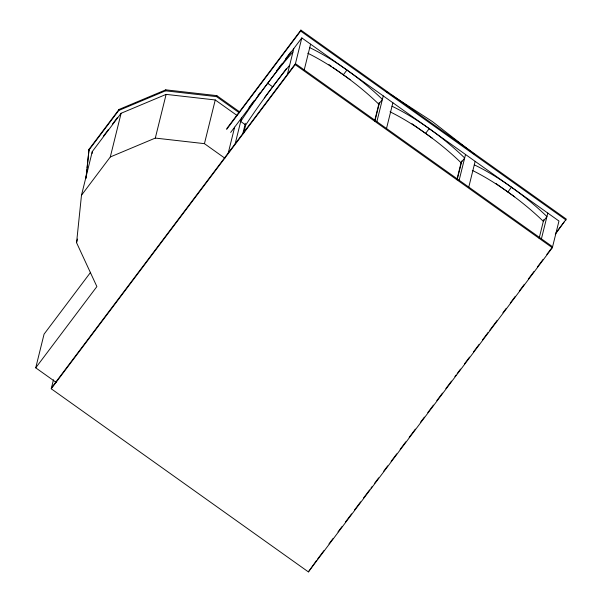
<?xml version="1.0" encoding="UTF-8"?>
<svg xmlns="http://www.w3.org/2000/svg" width="602" height="602" viewBox="0 0 602 602"><rect width="100%" height="100%" fill="white"/><g stroke="black" fill="none" stroke-linecap="round" stroke-linejoin="round"><path stroke-width="0.9" d="M56.159 382.375L35.729 367.83L96.884 286.575L76.567 242.696L81.481 195.259L92.294 151.561L121.115 113.266L166.122 94.379L215.253 99.962L237.196 115.584M85.935 178.132L89.066 149.243L119.008 109.459L165.768 89.841L216.81 95.635L239.536 111.821M86.086 178.072L86.951 169.704M87.139 167.845L89.066 149.243M92.098 153.42L92.294 151.561M35.729 367.83L44.066 334.148L90.631 272.277M76.567 242.696L77.47 239.054M88.825 150.237L118.767 110.452L119.008 109.459M230.656 132.455L301.813 37.911L558.965 221.032L552.35 247.738L308.39 571.9L51.245 388.779L53.458 379.824M81.481 195.259L110.301 156.964L121.115 113.266M118.767 110.452L165.52 90.827L165.768 89.841M110.301 156.964L155.308 138.076L166.122 94.379M224.87 158.206L204.439 143.66L215.253 99.962M239.287 112.807L216.57 96.629L216.81 95.635M228.286 152.893L234.652 127.15M235.201 143.697L241.575 117.954M242.696 134.148L245.383 123.297M243.735 133.019L245.714 125.013A81.864 8.353 -54.5 0 1 289.675 65.234M287.417 74.317L293.791 48.574M226.6 129.453L300.654 31.056L300.895 30.1L566.271 219.075L555.292 234.306M51.245 388.779L295.206 64.625L301.813 37.911M304.228 69.915L310.602 44.172M374.602 121.085L379.222 102.43M375.084 120.385L379.561 102.302M376.882 121.649L383.248 95.906M386.507 128.504L392.873 102.754M308.39 571.9L316.652 560.274M457.099 178.786L461.064 162.758L464.661 157.98A81.864 20.37 37 0 0 392.015 106.245M457.136 179.878L461.839 160.892M459.153 180.239L465.527 154.488M468.777 187.087L475.151 161.344M539.144 238.287L543.772 219.602M541.424 238.821L547.797 213.078M103.273 136.308L108.36 129.55M112.318 124.29L117.398 117.533M226.834 128.504L300.895 30.1M248.965 107.495L254.052 100.737M258.002 95.485L260.26 92.49M276.634 70.727L281.721 63.97M285.672 58.718L290.758 51.968M264.353 97.9L286.575 68.38M51.479 387.816L295.447 63.654L552.591 246.775M343.328 74.814L346.925 70.035M425.599 133.403L429.196 128.625M507.877 191.993L511.474 187.214M556.097 232.598L564.006 222.085M317.668 558.927L323.876 550.672M328.963 543.922L332.914 538.67M337.993 531.912L341.951 526.66M345.337 522.16L351.553 513.905M354.375 510.15L360.583 501.902M363.412 498.147L369.62 489.893M370.998 488.056L372.066 486.649M374.707 483.143L378.658 477.89M383.737 471.133L387.696 465.88M391.082 461.38L396.726 453.878M400.119 449.37L405.763 441.868M409.149 437.368L415.365 429.113M420.444 422.363L424.402 417.111M427.789 412.603L433.432 405.101M436.826 400.601L442.47 393.098M445.856 388.591L451.508 381.089M454.894 376.589L456.023 375.084M457.151 373.586L460.545 369.086M464.496 363.834L469.575 357.076M473.533 351.824L479.177 344.321M482.563 339.821L488.214 332.319M489.802 330.205L497.252 320.309M502.896 312.807L506.282 308.307M510.24 303.054L515.32 296.297M519.27 291.044L524.357 284.294M528.308 279.042L533.959 271.54M537.345 267.032L542.989 259.53M546.804 254.465L552.064 247.475M165.52 90.827L216.57 96.629M155.308 138.076L204.439 143.66M386.04 91.474L388.395 93.001M390.751 94.529L432.349 121.536L474.632 154.383M300.654 31.056L566.038 220.031M328.948 64.58L331.22 66.19M332.733 67.273L350.138 79.667M411.979 123.703L432.409 138.257M495.77 183.369L514.687 196.846M295.206 64.625L552.35 247.738M267.679 83.264L272.683 86.831M245.714 125.013L240.71 121.446A81.864 8.353 -54.5 0 1 292.926 52.065M472.307 170.396A81.864 20.37 37 0 1 543.335 221.348L546.932 216.57A81.864 20.37 37 0 0 474.286 164.835M307.765 53.224A81.864 20.37 37 0 1 378.786 104.169L382.383 99.39A81.864 20.37 37 0 0 309.737 47.656M390.036 111.806A81.864 20.37 37 0 1 461.064 162.758"/></g></svg>
